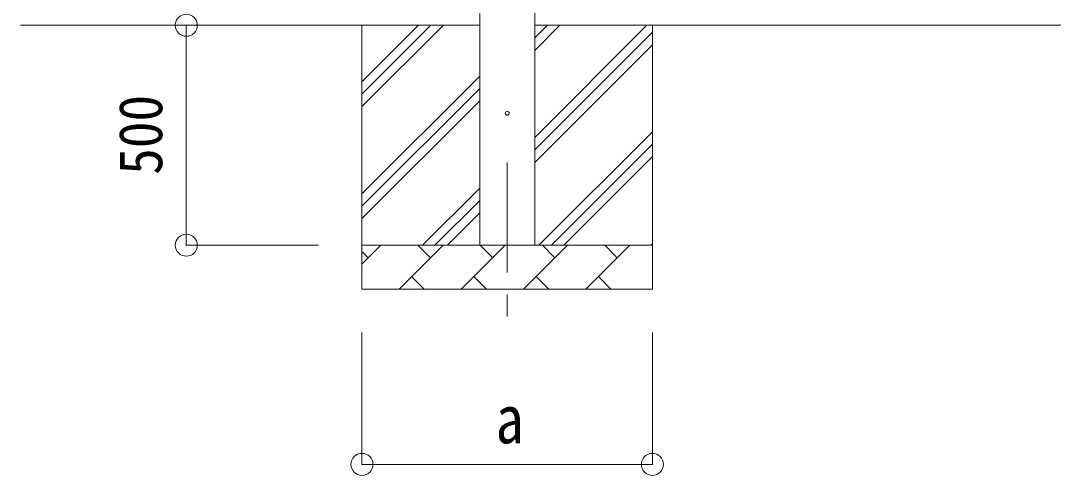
# Model space of a CAD drawing. Units: millimetres at full size, sheet at 1:50; details may follow other scales. Extents: x -14053 to 14053, y -9700 to 9700.
# Drawn here: x -11614 to -9268, y -182 to 852 of the extents above; entities that cross this region are included whole.
import ezdxf
from ezdxf.enums import TextEntityAlignment as Align

# ---------------------------------------------------------------- set-up
doc = ezdxf.new("R2010")
doc.units = ezdxf.units.MM
doc.header["$LTSCALE"] = 50
doc.header["$PDMODE"] = 32
doc.header["$PDSIZE"] = 50
doc.linetypes.add('CHAIN1', pattern=[8, 5, -1, 1, -1])
for name, color, linetype, lineweight in [('0-2_建具', 4, 'Continuous', 9), ('0-3_階段', 7, 'CHAIN1', 9), ('0-4_設備', 7, 'Continuous', 9), ('0-6_手摺', 6, 'Continuous', 9), ('0-8_外構', 6, 'Continuous', 9)]:
    doc.layers.add(name, color=color, linetype=linetype, lineweight=lineweight)
doc.styles.add('ＭＳ ゴシック', font='')
doc.styles.get('ＭＳ ゴシック').set_extended_font_data('MS Gothic')

msp = doc.modelspace()

# ---------------------------------------------------------------- linework, layer by layer
at = {"layer": '0-2_建具'}
for p, q in [((-10571.27, 3196.06), (-10571.27, 341.06)), ((-10446.27, 341.06), (-10446.27, 3196.06))]:
    msp.add_line(p, q, dxfattribs=at)
msp.add_circle((-10508.77, 641.06), 4.5, dxfattribs=at)
at = {"layer": '0-3_階段'}
msp.add_line((-10508.77, 529.4), (-10508.77, 142.95), dxfattribs=at)
at = {"layer": '0-4_設備'}
for p, q in [((-10571.27, 841.06), (-11614.09, 841.06)), ((-10838.77, 841.06), (-10838.77, 241.06)), ((-10838.77, 656.01), (-10653.71, 841.06)), ((-10838.77, 684.3), (-10682, 841.06)), ((-10838.77, 712.58), (-10710.28, 841.06)), ((-10446.27, 585.97), (-10191.17, 841.06)), ((-10446.27, 783.96), (-10389.16, 841.06)), ((-10446.27, 812.24), (-10417.44, 841.06)), ((-2834.77, 841.06), (-10446.27, 841.06)), ((-10446.27, 557.68), (-10178.77, 825.18)), ((-10178.77, 841.06), (-10178.77, 241.06)), ((-10446.27, 529.4), (-10178.77, 796.9)), ((-10838.77, 458.02), (-10571.27, 725.52)), ((-10838.77, 429.74), (-10571.27, 697.24)), ((-10838.77, 401.46), (-10571.27, 668.96)), ((-10436.61, 341.06), (-10178.77, 598.91)), ((-10408.32, 341.06), (-10178.77, 570.62)), ((-10380.04, 341.06), (-10178.77, 542.34)), ((-10701.17, 341.06), (-10571.27, 470.97)), ((-10672.88, 341.06), (-10571.27, 442.68)), ((-10644.6, 341.06), (-10571.27, 414.4)), ((-10838.77, 341.06), (-10178.77, 341.06)), ((-10838.77, 298.17), (-10795.87, 341.06)), ((-10754.45, 241.06), (-10654.45, 341.06)), ((-10683, 312.51), (-10711.56, 341.06)), ((-10613.03, 241.06), (-10513.03, 341.06)), ((-10541.58, 312.51), (-10570.14, 341.06)), ((-10471.61, 241.06), (-10371.61, 341.06)), ((-10400.16, 312.51), (-10428.71, 341.06)), ((-10330.19, 241.06), (-10230.19, 341.06)), ((-10258.74, 312.51), (-10287.29, 341.06)), ((-10182.05, 341.06), (-10178.77, 344.35)), ((-10824.43, 312.51), (-10838.77, 326.85)), ((-10725.9, 269.62), (-10697.34, 241.06)), ((-10584.48, 269.62), (-10555.92, 241.06)), ((-10443.05, 269.62), (-10414.5, 241.06)), ((-10301.63, 269.62), (-10273.08, 241.06)), ((-10178.77, 241.06), (-10838.77, 241.06))]:
    msp.add_line(p, q, dxfattribs=at)
at = {"layer": '0-6_手摺'}
msp.add_line((-11237.77, 841.06), (-11237.77, 341.06), dxfattribs=at)
at = {"layer": '0-8_外構'}
for p, q in [((-11237.77, 841.06), (-10937.77, 841.06)), ((-11237.77, 341.06), (-10937.77, 341.06)), ((-10838.77, -157.05), (-10838.77, 142.95)), ((-10178.77, -157.05), (-10178.77, 142.95)), ((-10838.77, -157.05), (-10178.77, -157.05))]:
    msp.add_line(p, q, dxfattribs=at)
for p in [(-11237.77, 841.06), (-11237.77, 341.06), (-10838.77, -157.05), (-10178.77, -157.05)]:
    msp.add_point(p, dxfattribs=at)

# ---------------------------------------------------------------- texts
at = {"layer": '0-8_外構', "color": 7, "style": 'ＭＳ ゴシック', "width": 0.9}
msp.add_text('500', height=98.97, rotation=90, dxfattribs=at).set_placement((-11262.77, 501.06), align=Align.BOTTOM_LEFT)
at = {"layer": '0-8_外構', "color": 7, "style": 'ＭＳ ゴシック', "width": 0.85}
msp.add_text('a', height=110, dxfattribs=at).set_placement((-10535.02, -142.05), align=Align.BOTTOM_LEFT)

doc.saveas('drawing.dxf')
